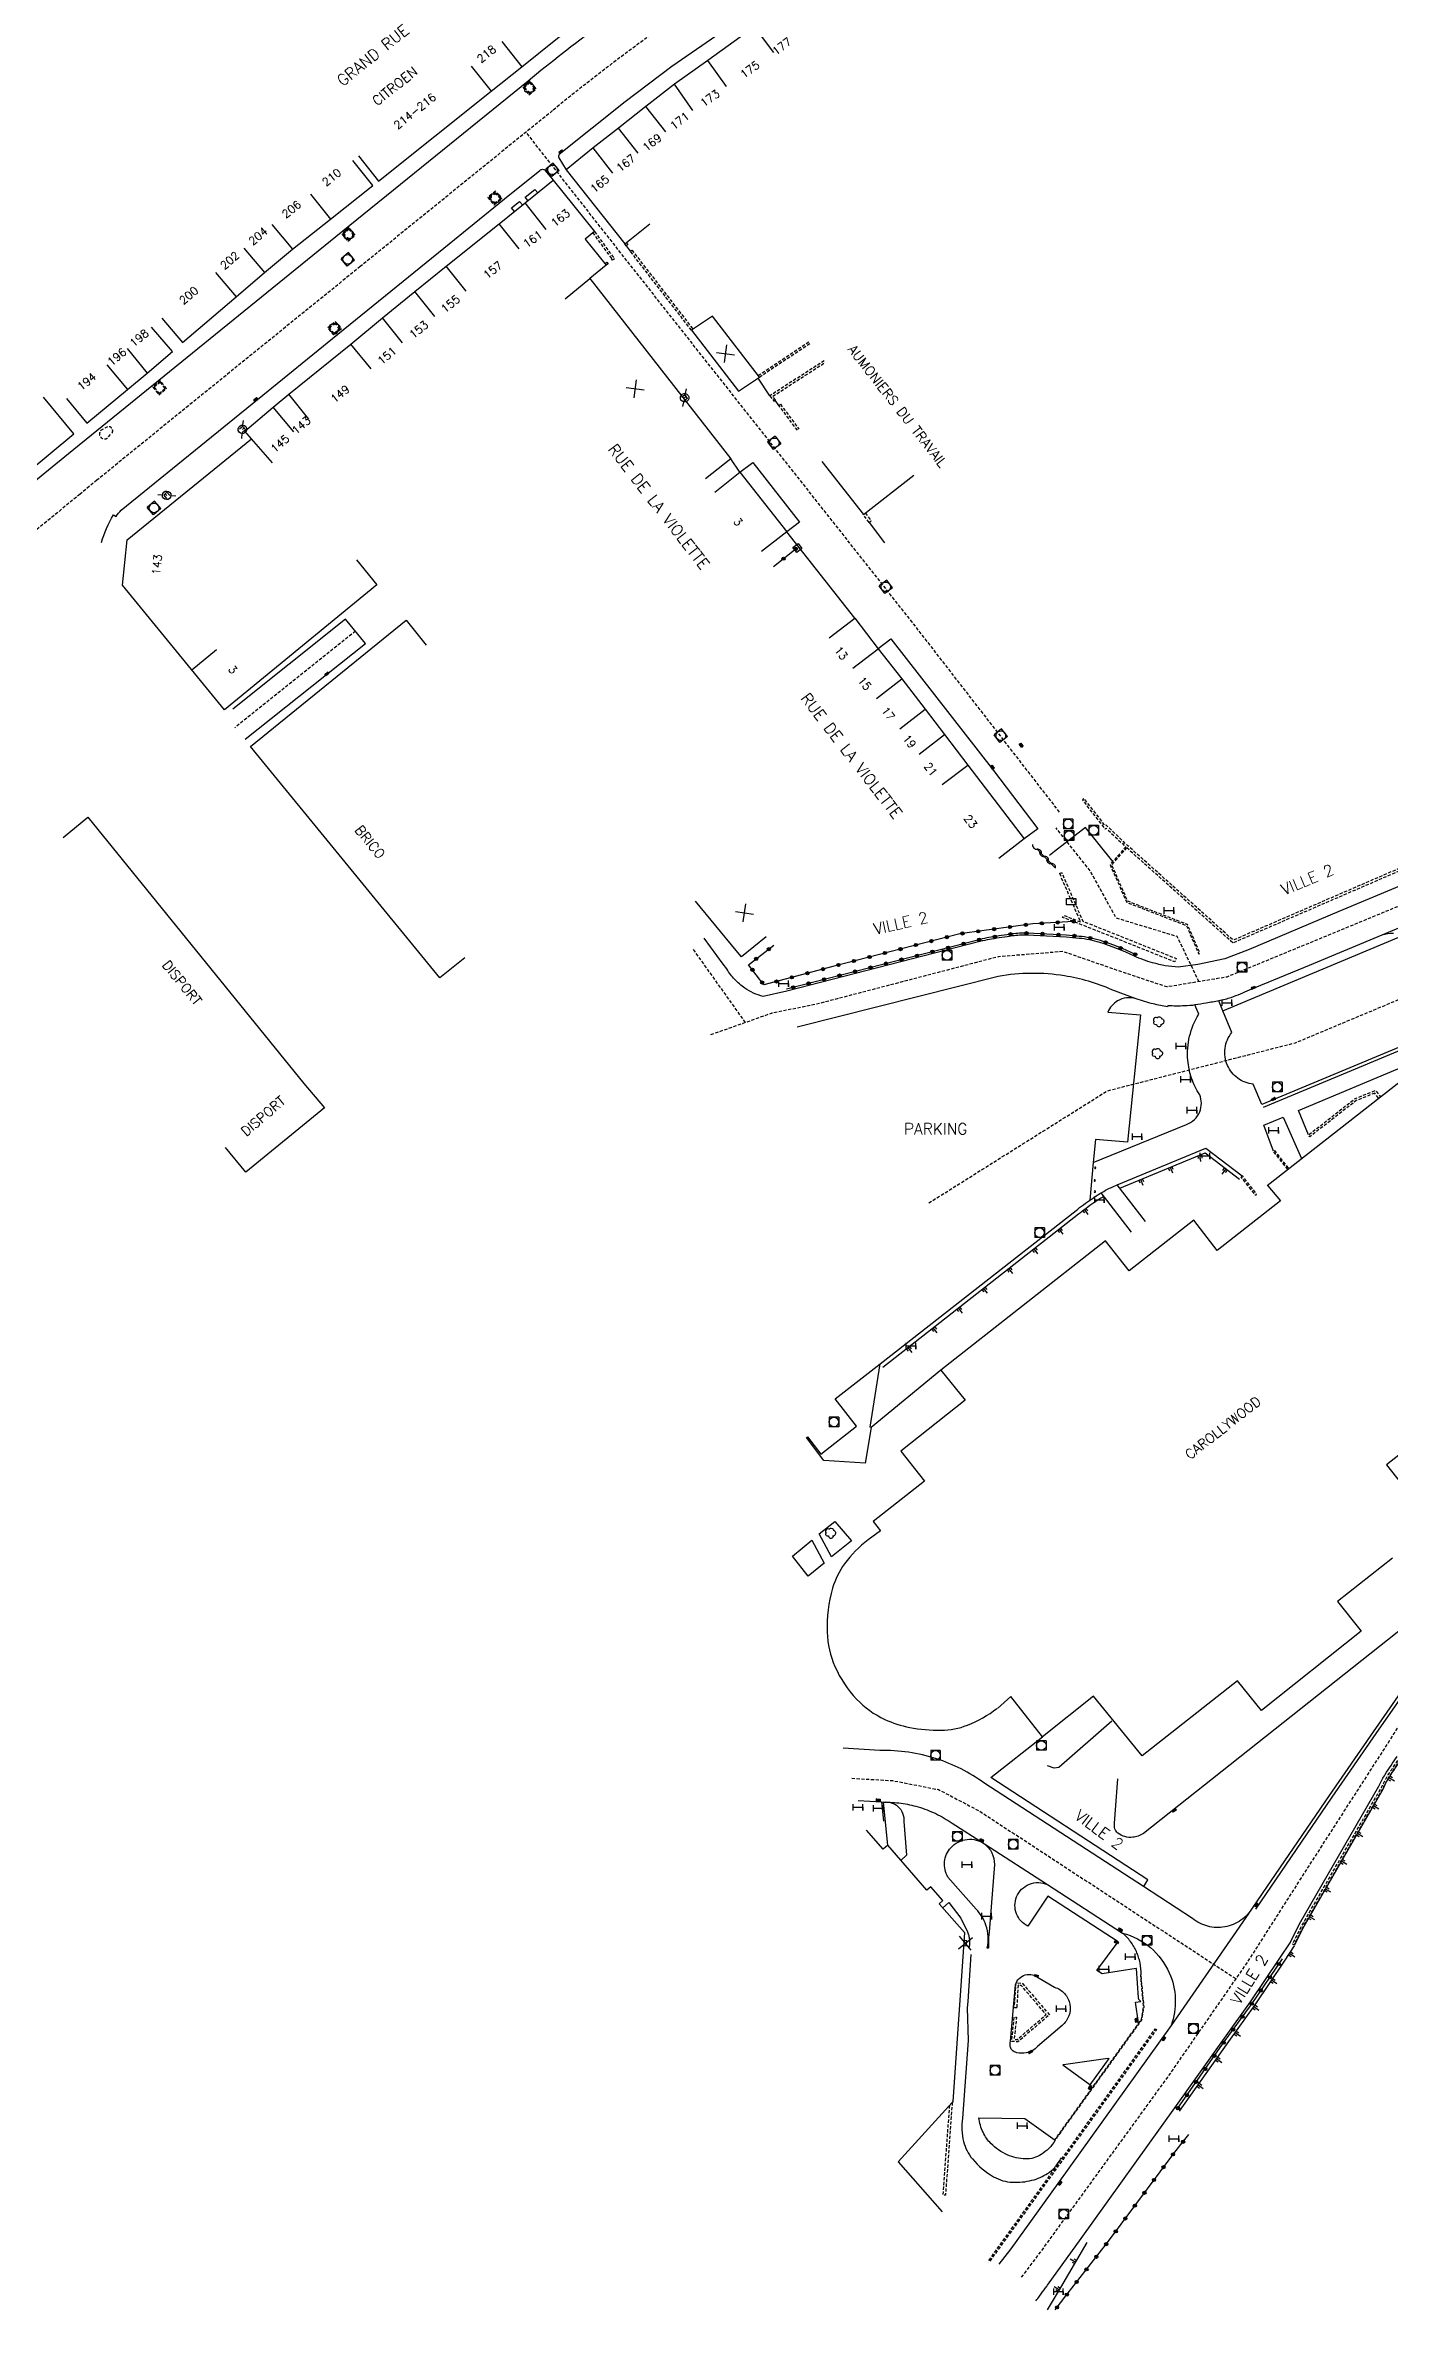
# Model space of a CAD drawing. Header units: millimetres. Extents: x 155999 to 157001, y 123000 to 124001.
# Drawn here: x 156285.6 to 156495.7, y 123000 to 123353.7 of the extents above; entities that cross this region are included whole.
import ezdxf
from ezdxf.enums import TextEntityAlignment as Align

# ---------------------------------------------------------------- set-up
doc = ezdxf.new("R2010")
doc.units = ezdxf.units.MM
doc.linetypes.add('DASHED', pattern=[0.75, 0.5, -0.25])
doc.layers.get('0').update_dxf_attribs({"linetype": 'CONTINUOUS'})
for name, color, linetype in [('W0001', 6, 'DASHED'), ('W0008', 7, 'CONTINUOUS'), ('W0017', 7, 'CONTINUOUS'), ('W0100', 7, 'CONTINUOUS'), ('W0112', 1, 'DASHED'), ('W0211', 2, 'CONTINUOUS'), ('W0300', 7, 'CONTINUOUS'), ('W0310', 3, 'CONTINUOUS'), ('W0322', 7, 'CONTINUOUS'), ('W0334', 7, 'CONTINUOUS'), ('W0400', 7, 'CONTINUOUS'), ('W0420', 7, 'CONTINUOUS'), ('W0471', 7, 'CONTINUOUS'), ('W0984', 7, 'CONTINUOUS'), ('W0989', 7, 'CONTINUOUS'), ('W0991', 7, 'CONTINUOUS'), ('W1102', 7, 'CONTINUOUS'), ('W1471', 7, 'CONTINUOUS'), ('W1474', 7, 'CONTINUOUS')]:
    doc.layers.add(name, color=color, linetype=linetype)
doc.styles.get("Standard").update_dxf_attribs({"font": 'romans.shx', "width": 0.85})

# ---------------------------------------------------------------- blocks, each defined once
blk = doc.blocks.new('t211o')
at = {"color": 0, "linetype": 'Continuous'}
for p, q in [((-0.29, 0.5), (-0.29, 0)), ((0, 1), (0, 0)), ((0.29, 0.5), (0.29, 0))]:
    blk.add_line(p, q, dxfattribs=at)
blk = doc.blocks.new('T300')
for p, q in [((-0.8, 0.51), (-0.86, 0.34)), ((-0.86, 0.34), (-0.86, 0.17)), ((-0.86, 0.17), (-0.74, 0.06)), ((-0.69, 0.63), (-0.8, 0.51)), ((-0.8, -0.06), (-0.74, 0.06)), ((-0.74, 0.06), (-0.69, 0.11)), ((-0.57, 0.69), (-0.69, 0.63)), ((-0.46, 0.69), (-0.57, 0.69)), ((-0.29, 0.63), (-0.46, 0.69)), ((-0.29, 0.63), (-0.17, 0.74)), ((-0.23, 0.57), (-0.29, 0.63)), ((-0.17, 0.74), (-0.06, 0.8)), ((-0.06, 0.8), (0.06, 0.8)), ((0.06, 0.8), (0.23, 0.74)), ((0.23, 0.74), (0.34, 0.63)), ((0.34, 0.63), (0.4, 0.51)), ((0.46, 0.46), (0.34, 0.46)), ((0.4, 0.51), (0.4, 0.46)), ((0.57, 0.4), (0.46, 0.46)), ((0.57, 0.4), (0.69, 0.29)), ((0.69, 0.29), (0.74, 0.17)), ((0.74, 0.06), (0.69, -0.17)), ((0.74, 0.17), (0.74, 0.06)), ((-0.8, -0.17), (-0.8, -0.06)), ((-0.8, -0.23), (-0.8, -0.17)), ((-0.74, -0.34), (-0.8, -0.23)), ((-0.69, -0.4), (-0.74, -0.34)), ((-0.51, -0.46), (-0.69, -0.4)), ((-0.4, -0.46), (-0.51, -0.46)), ((-0.4, -0.46), (-0.34, -0.46)), ((-0.34, -0.46), (-0.34, -0.4)), ((-0.34, -0.51), (-0.34, -0.46)), ((-0.29, -0.63), (-0.34, -0.51)), ((-0.17, -0.74), (-0.29, -0.63)), ((-0.06, -0.8), (-0.17, -0.74)), ((0.06, -0.8), (-0.06, -0.8)), ((0.17, -0.74), (0.06, -0.8)), ((0.23, -0.69), (0.17, -0.74)), ((0.29, -0.46), (0.23, -0.46)), ((0.29, -0.63), (0.23, -0.69)), ((0.46, -0.4), (0.29, -0.46)), ((0.34, -0.51), (0.29, -0.63)), ((0.34, -0.51), (0.34, -0.46)), ((0.57, -0.34), (0.46, -0.4)), ((0.63, -0.29), (0.57, -0.34)), ((0.69, -0.17), (0.63, -0.29))]:
    blk.add_line(p, q)
blk = doc.blocks.new('T420')
for p, q in [((0.75, 0.75), (-0.75, 0.75)), ((-0.75, 0.75), (-0.75, -0.75)), ((0.75, 0.75), (0.75, -0.75)), ((0.75, -0.75), (-0.75, -0.75))]:
    blk.add_line(p, q)
blk.add_ellipse((0, 0), major_axis=(-0.53, 0.53), ratio=1, start_param=3.926991, end_param=10.210176)
blk = doc.blocks.new('t322o')
at = {"color": 0, "linetype": 'Continuous'}
for radius in [0.25, 0.15]:
    blk.add_circle((0, 0), radius, dxfattribs=at)
blk = doc.blocks.new('t991o')
at = {"color": 0, "linetype": 'Continuous'}
for p, q in [((-1, 1), (1, -1)), ((-1, -1), (1, 1))]:
    blk.add_line(p, q, dxfattribs=at)
blk = doc.blocks.new('t310o')
at = {"color": 0, "linetype": 'Continuous'}
for centre, start, end in [((-0.5, 0.38), 216.8699, 323.1304), ((0.5, -0.37), 36.8699, 143.1303)]:
    blk.add_arc(centre, 0.625, start, end, dxfattribs=at)
blk = doc.blocks.new('T400')
for p, q in [((-0.15, 0.3), (0.15, 0.3)), ((-0.15, -0.25), (-0.15, 0.3)), ((-0.15, 0.15), (0.15, 0.15)), ((-0.15, 0), (0.15, 0)), ((0.15, 0.3), (0.15, -0.25)), ((-0.15, -0.15), (0.15, -0.15)), ((-0.15, -0.25), (-0.15, -0.3)), ((-0.15, -0.3), (0.15, -0.3)), ((0.15, -0.3), (0.15, -0.25))]:
    blk.add_line(p, q)
blk = doc.blocks.new('t112o')
at = {"color": 0, "linetype": 'Continuous'}
for p, q in [((-0.5, 0.5), (0.5, 0.5)), ((-0.5, -0.5), (-0.5, 0.5)), ((0.5, 0.5), (0.5, -0.5)), ((0.5, -0.5), (-0.5, -0.5))]:
    blk.add_line(p, q, dxfattribs=at)
blk = doc.blocks.new('T471')
for p, q in [((-0.333334, 0.333334), (-0.333334, -0.333334)), ((-0.333334, 0.333334), (0.333334, 0.333334)), ((-0.333334, 0), (0, 0)), ((0.500001, 0.500001), (1.000002, 1.000002)), ((-0.500001, -0.500001), (-1.000002, -1.000002)), ((-0.333334, -0.333334), (0.333334, -0.333334))]:
    blk.add_line(p, q)
blk.add_ellipse((0, 0), major_axis=(0.471405, 0.471405), ratio=1, start_param=5.4977871438, end_param=11.780972451)
blk = doc.blocks.new('T1471')
at = {"color": 0, "linetype": 'Continuous', "flags": 128}
blk.add_lwpolyline([(-0.75, -0.5), (-0.75, 0.5), (0.75, 0.5), (0.75, -0.5), (-0.75, -0.5)], dxfattribs=at)
blk = doc.blocks.new('T1474')
at = {"color": 0, "linetype": 'Continuous', "flags": 128}
for points in [[(-0.75, -0.5), (-0.75, 0.5)], [(-0.75, 0), (0.75, 0)], [(0.75, 0), (0.75, -0.5), (0.75, 0.5)]]:
    blk.add_lwpolyline(points, dxfattribs=at)

msp = doc.modelspace()

# ---------------------------------------------------------------- linework, layer by layer
at = {"layer": 'W0001'}
msp.add_lwpolyline([(156564.36, 123448.17), (156530.43, 123433.27), (156511.58, 123425.25), (156479.72, 123411.62, 0.030224), (156441.56, 123391.78), (156420.85, 123380.17), (156404.35, 123370.53, 0.022118), (156386.35, 123359.7, 0.019928), (156364.87, 123343.51), (156334.84, 123319.16), (156307.99, 123297.41), (156293.68, 123285.78), (156291.05, 123283.62)], format="xyb", dxfattribs=at)
at = {"layer": 'W0001', "flags": 128}
for points in [[(156444.1, 123233.94), (156421.07, 123263.62), (156375.35, 123321.53), (156360.73, 123340.15)], [(156334.09, 123262.18), (156315.21, 123247.11)], [(156605.22, 123263.28), (156581.13, 123254.64), (156527.31, 123231.89), (156494.58, 123218.2), (156470.23, 123208.17), (156460.87, 123206.62), (156453.87, 123208.96), (156444.66, 123212.15), (156434.54, 123211.34), (156406.06, 123203.91), (156399.13, 123202.52), (156389.48, 123199.1)], [(156423.67, 123172.89), (156423.67, 123172.89), (156451.57, 123190.41), (156480.98, 123197.92), (156511.11, 123210.53), (156528.98, 123183.82), (156608.24, 123253.16)], [(156438.17, 123005.07), (156441.37, 123009.32), (156461, 123036.31), (156473.57, 123054.41), (156481.89, 123067.46), (156497.61, 123091.9), (156507.4, 123104.95), (156513.77, 123114.24), (156517.85, 123121.25), (156522.38, 123128.88), (156560.91, 123181.23), (156588.93, 123217.26), (156606.01, 123238.27), (156610.93, 123242.94), (156613.02, 123240.93), (156613.36, 123236.82), (156609.65, 123225.24)], [(156465.89, 123207.45), (156462.5, 123214.49), (156452.95, 123217.37), (156448.98, 123224.62), (156443.57, 123231.46)], [(156395.03, 123201.07), (156386.84, 123212.56), (156386.84, 123212.56)], [(156411.63, 123083.01), (156418.02, 123082.65), (156425.2, 123081.25), (156431.53, 123077.93), (156471.68, 123051.69)]]:
    msp.add_lwpolyline(points, dxfattribs=at)
at = {"layer": 'W0001'}
msp.add_lwpolyline([(156291.05, 123283.62), (156266.88, 123263.74), (156250.31, 123250.32), (156233.81, 123236.89), (156225.1, 123229.83), (156212.22, 123219.09), (156200.62, 123209.03), (156191.5, 123200.78), (156170.99, 123181.51), (156159.97, 123171.16), (156153.58, 123165.11), (156144.41, 123156.42)], dxfattribs=at)
at = {"layer": 'W0008'}
for points in [[(156196.1, 123249.84), (156205.36, 123242.27), (156216.29, 123233.41, 0.266687), (156220.19, 123233.69), (156231.91, 123243.34), (156248.39, 123256.71), (156267.27, 123272.14), (156269.29, 123271.32), (156271.7, 123273.19), (156271.26, 123275.35), (156289.24, 123289.96), (156304.18, 123302.1), (156331.03, 123323.86), (156361.06, 123348.19, -0.019963), (156382.96, 123364.71, -0.020929), (156400.4, 123375.26, 0.27353), (156400.45, 123378.84), (156390.86, 123395.93), (156385.53, 123405.35)], [(156488.78, 123378.92), (156489.81, 123379.32), (156481.03, 123401.76, 0.432499), (156476.35, 123403.88), (156470.21, 123401, 0.013431), (156444.47, 123386.9), (156423.64, 123375.22), (156422.66, 123376.97), (156419.63, 123375.25), (156418.22, 123372.14), (156411.69, 123368.49), (156404.67, 123364.4), (156393.55, 123357.33), (156383.52, 123350.41), (156376.22, 123344.9), (156365.91, 123336.65, 0.312365), (156365.88, 123336.16), (156367.02, 123334.27)], [(156294.41, 123276.04, -0.065298), (156296.28, 123280.37), (156296.71, 123280.09, -0.080618), (156297.49, 123281.09), (156318.76, 123298.41), (156331.32, 123308.58), (156347.88, 123322.04), (156357.36, 123329.74), (156362.91, 123334.17, -0.458549), (156363.74, 123334.16), (156364.99, 123332.64)]]:
    msp.add_lwpolyline(points, format="xyb", dxfattribs=at)
at = {"layer": 'W0008', "flags": 128}
for points in [[(156376.39, 123322.41), (156377.03, 123321.56)], [(156398.84, 123298.97), (156396.98, 123301.74)], [(156400.24, 123297.48), (156399.64, 123298.27)], [(156394.16, 123287.02), (156392.73, 123289.1)], [(156412.09, 123264.21), (156401.47, 123277.71)], [(156414.34, 123279.17), (156416.77, 123276.01)], [(156452.4, 123226.21), (156448.17, 123231.54), (156443.33, 123227.79), (156442.54, 123227.18)], [(156516.97, 123224.15), (156494.46, 123214.72)], [(156452.25, 123091.93), (156443.98, 123084.7), (156443.28, 123084.58), (156442.21, 123084.96)], [(156473.65, 123061.96), (156461.54, 123044.4), (156443.82, 123019.73), (156436.46, 123009.51), (156434.62, 123007.11)]]:
    msp.add_lwpolyline(points, dxfattribs=at)
at = {"layer": 'W0008'}
for points in [[(156394.16, 123287.02), (156396.18, 123288.53), (156403.49, 123279.22), (156401.47, 123277.71)], [(156316.86, 123245.31), (156335.64, 123260.29), (156332.54, 123264.07), (156314.93, 123250.02)], [(156415.77, 123259.47), (156417.74, 123261.03), (156433.79, 123240.42), (156440.71, 123231.34), (156438.59, 123229.74)]]:
    msp.add_lwpolyline(points, dxfattribs=at)
at = {"layer": 'W0008', "flags": 128}
for points in [[(156505.44, 123225.8), (156487.73, 123218.4), (156473.74, 123212.48), (156469.91, 123211.02), (156465.72, 123210.15), (156462.65, 123209.7, -0.025268), (156460.62, 123209.95, -0.025268), (156458.63, 123210.41, -0.018606), (156457.19, 123210.87, -0.018606), (156455.8, 123211.44, 0.032163), (156450.39, 123213.57, 0.056447), (156447.14, 123214.22, 0.012769), (156439.03, 123214.72, 0.044247), (156436.69, 123214.59, 0.005745), (156433.48, 123214.09, 0.013202), (156432.09, 123213.82, 0.0068), (156432, 123213.81, 0.001473), (156431.62, 123213.71), (156401.48, 123205.99), (156397.78, 123205.13, -0.041309), (156396.29, 123205.68, -0.041309), (156394.91, 123206.46, -0.053662), (156393.35, 123207.8, -0.053662), (156392.11, 123209.44), (156391.54, 123210.21), (156388.57, 123214.23)], [(156496.29, 123214.98, 0.054749), (156494.46, 123214.72), (156483.11, 123209.98), (156473.72, 123206.11, -0.023756), (156470.87, 123204.95, -0.037902), (156469.01, 123204.46, -0.004053), (156467.01, 123204.09, -0.004604), (156465.24, 123203.81, -0.030566), (156463.66, 123203.66, -0.018465), (156461.02, 123203.68), (156460.98, 123203.52, -0.010691), (156459.85, 123203.73, -0.010691), (156458.73, 123203.98, -0.013024), (156457.39, 123204.35, -0.013024), (156456.07, 123204.79), (156452.25, 123206.2, 0.03137), (156448.63, 123207.51, 0.03137), (156444.88, 123208.36, 0.042525), (156439.69, 123208.75, 0.042525), (156434.5, 123208.26), (156403.12, 123200.32)], [(156508.56, 123201.96), (156475.72, 123188.26), (156474.35, 123191.43, -0.131693), (156471.94, 123192.36, -0.131693), (156470.33, 123194.38, -0.137404), (156469.95, 123197.05, -0.137404), (156471.02, 123199.52), (156469.63, 123202.9), (156497.13, 123214.42)], [(156512.68, 123203.17), (156510.98, 123205.37, 0.094572), (156510.08, 123206.19, 0.094572), (156508.95, 123206.62, 0.087567), (156507.82, 123206.62, 0.087567), (156506.76, 123206.23), (156508.76, 123201.49), (156475.92, 123187.79)], [(156456.07, 123204.79, 0.102692), (156454.58, 123204.92, 0.102692), (156453.17, 123204.44, 0.081325), (156452.26, 123203.68, 0.081325), (156451.64, 123202.67), (156456.72, 123202.28), (156454.69, 123182.36), (156449.7, 123182.81), (156449.37, 123179.19), (156448.82, 123173.3)], [(156407.29, 123132.65), (156404.56, 123136.23), (156404.7, 123136.35), (156406.79, 123133.65), (156412.35, 123138.03), (156409.05, 123142.29), (156416.09, 123147.75), (156446.67, 123171.72), (156446.94, 123171.92, -0.015439), (156449.38, 123173.7, -0.024466), (156451, 123174.7, -0.011571), (156452.2, 123175.32, -0.01599), (156453.1, 123175.73), (156466.95, 123181.44), (156472.62, 123177.11)], [(156508.39, 123133.05), (156510.8, 123131.84), (156511.21, 123119.18), (156510.39, 123116.52), (156457.19, 123074.4, -0.064546), (156456.4, 123073.99, -0.064546), (156455.54, 123073.79, -0.091081), (156454.31, 123073.9, -0.091081), (156453.19, 123074.44, -0.056476), (156452.94, 123074.75, -0.056476), (156452.76, 123075.11, -0.061829), (156452.67, 123075.54, -0.061829), (156452.68, 123075.98), (156453.21, 123082.95)], [(156519.09, 123126.66, -0.009229), (156518.96, 123126.16, -0.055096), (156518.59, 123125.23, -0.009329), (156517.62, 123123.49, -0.020136), (156517.11, 123122.69, -0.028546), (156516.92, 123122.45, 0.018414), (156516.7, 123122.18), (156514.04, 123118.66), (156511.86, 123115.69), (156508.76, 123111.49), (156499.92, 123099.16), (156493.52, 123090), (156486.66, 123080.04), (156474.7, 123062.57)], [(156499.5, 123099.46), (156493.09, 123090.29), (156486.23, 123080.34), (156474.28, 123062.86, -0.110773), (156472.44, 123060.84, -0.110773), (156469.91, 123059.79, -0.107417), (156467.26, 123059.9, -0.107417), (156464.89, 123061.1), (156457.23, 123066.09), (156432.28, 123082.29, 0.039113), (156428.72, 123084.47, 0.039113), (156424.86, 123086.06, 0.041999), (156420.49, 123087.08, 0.041999), (156416.02, 123087.35), (156410.29, 123087.71)], [(156440.41, 123001.4, 0.016714), (156440.97, 123002.14, -0.002666), (156441.91, 123003.43, -0.012137), (156442.09, 123003.66, 0.014585), (156442.24, 123003.85), (156447.5, 123011.13), (156462.12, 123031.54), (156469.86, 123042.4), (156473.92, 123048.11), (156478.49, 123054.94), (156480.11, 123057.32), (156481.61, 123060.29), (156494.01, 123081.79), (156494.1, 123082, -0.030222), (156494.97, 123083.6, -0.01622), (156496.85, 123086.42, -0.000558)], [(156412.62, 123079.54), (156416.3, 123079.31), (156416.6, 123079.29, -0.037412), (156419.33, 123079.12, -0.037412), (156421.99, 123078.55, -0.040724), (156424.76, 123077.49, -0.040724), (156427.32, 123075.99), (156432.35, 123072.76), (156442.21, 123066.4), (156453.95, 123058.83, -0.112268), (156458.3, 123056.56, -0.112268), (156461.24, 123052.63, -0.095786), (156462.18, 123048.54, -0.095786), (156461.54, 123044.4)], [(156416.6, 123079.29, -0.108592), (156417.8, 123079.19, -0.108592), (156418.85, 123078.6, -0.116585), (156419.58, 123077.54, -0.116585), (156419.76, 123076.26), (156420.19, 123070.98), (156419.36, 123070.22)], [(156425.82, 123062.7), (156426.8, 123063.59), (156428.69, 123061.17), (156429.73, 123059.01, -0.032213), (156429.91, 123058.44, -0.032213), (156430.01, 123057.86, -0.033395), (156430.03, 123057.25, -0.033395), (156429.98, 123056.64)], [(156456.44, 123044.79), (156455.94, 123048.03), (156456.79, 123048.15), (156456.49, 123048.47), (156456.42, 123048.72), (156456.12, 123053.28), (156456.09, 123053.28), (156450.78, 123052.46), (156449.9, 123053), (156453.26, 123057.45), (156442.27, 123064.61), (156439.16, 123059.91, -0.190244), (156437.37, 123061.85, -0.190244), (156437.38, 123064.48, -0.205196), (156439.38, 123066.47, -0.205196), (156442.21, 123066.4)], [(156456.84, 123052.33, 0.055553), (156456.67, 123054.18, 0.055553), (156456.1, 123055.94, 0.054374), (156455.19, 123057.5, 0.054374), (156453.95, 123058.83)], [(156430.26, 123055.5), (156429.75, 123048.16), (156429.68, 123047.16), (156429.81, 123042.06), (156428.92, 123029.91, 0.095313), (156429.11, 123026.27, 0.114446), (156430.48, 123023.55, 0.087321), (156433.78, 123020.77, 0.122231), (156436.76, 123019.91, 0.072092), (156439.79, 123020.22, 0.082427), (156442.23, 123021.29, 0.067296), (156443.34, 123022.24, 0.054021), (156444.38, 123023.72), (156444.51, 123023.65)]]:
    msp.add_lwpolyline(points, format="xyb", dxfattribs=at)
for points in [[(156432.81, 123056.49, 0.068485), (156432.95, 123058.3, 0.068485), (156432.6, 123060.07, 0.056029), (156431.97, 123061.41, 0.056029), (156431.05, 123062.58), (156426.66, 123067.57, -0.158227), (156426.13, 123069.99, -0.164537), (156427.1, 123072.17, -0.179754), (156429.68, 123073.47, -0.187872), (156432.35, 123072.76, -0.121224), (156433.51, 123071.37, -0.119403), (156433.91, 123069.57), (156433.11, 123058.99), (156433.01, 123058.15), (156433, 123056.47)], [(156440.89, 123051.78), (156443.31, 123050.38, -0.138547), (156444.89, 123049.38, -0.138547), (156445.71, 123047.71, -0.135244), (156445.55, 123045.89, -0.135244), (156444.48, 123044.41), (156440.65, 123041.1, -0.083732), (156439.84, 123040.45, -0.086835), (156438.9, 123040.12, -0.093775), (156437.41, 123040.15, -0.162084), (156436.65, 123040.59, -0.143392), (156436.39, 123041.14, -0.108234), (156436.44, 123041.94), (156437.2, 123050.76, -0.125434), (156437.77, 123051.72, -0.125434), (156438.74, 123052.29, -0.128272), (156439.88, 123052.32, -0.128272)], [(156431.48, 123029.99), (156438.67, 123029.86), (156443.41, 123026.47, -0.118091), (156441.23, 123024.23, -0.146597), (156438.78, 123023.55, -0.099748), (156435.93, 123024.19, -0.093665), (156433.38, 123025.95, -0.084996), (156432.15, 123027.71, -0.076386)]]:
    msp.add_lwpolyline(points, format="xyb", close=True, dxfattribs=at)
msp.add_lwpolyline([(156451.82, 123039.25), (156448.83, 123035.14), (156444.6, 123038.18), (156444.7, 123038.3), (156451.65, 123039.31)], close=True, dxfattribs=at)
at = {"layer": 'W0017'}
for p, q in [((156469.63, 123202.9), (156469.01, 123204.46)), ((156455.36, 123168.33), (156450.61, 123174.48)), ((156457.52, 123170), (156453.09, 123175.73)), ((156416.3, 123079.31), (156416.59, 123076.32)), ((156417.29, 123072.57), (156416.6, 123079.29))]:
    msp.add_line(p, q, dxfattribs=at)
at = {"layer": 'W0017', "flags": 128}
msp.add_lwpolyline([(156449.37, 123179.19), (156463.91, 123185.15, 0.107296), (156465.17, 123185.91, 0.107296), (156466, 123187.13, 0.097409), (156466.26, 123188.45, 0.097409), (156465.99, 123189.77, -0.061582), (156464.73, 123192.37, -0.061582), (156464.14, 123195.2, -0.079538), (156464.42, 123198.92, -0.079538), (156465.85, 123202.36), (156465.24, 123203.81)], format="xyb", dxfattribs=at)
for points in [[(156483, 123183.51), (156481.44, 123187.32), (156498.57, 123194.52), (156499.43, 123193.53)], [(156477.53, 123180.96), (156476.01, 123185.02), (156479.02, 123186.29), (156481.89, 123179.81)], [(156425.54, 123146.75), (156414.64, 123137.81), (156413.71, 123132.22), (156407.29, 123132.65)], [(156414.68, 123137.8), (156414.49, 123137.85), (156416.05, 123147.75)], [(156457.24, 123066.1), (156457.89, 123067.14), (156433.37, 123083.14), (156441.42, 123089.48)]]:
    msp.add_lwpolyline(points, dxfattribs=at)
for points in [[(156407.31, 123116.6), (156404.83, 123114.59), (156402.35, 123117.73), (156405.41, 123120.22)], [(156408.96, 123123.15), (156411.61, 123120.11), (156408.46, 123117.59), (156406.53, 123121.19)]]:
    msp.add_lwpolyline(points, close=True, dxfattribs=at)
at = {"layer": 'W0100'}
for points in [[(156334.55, 123336.43), (156337.67, 123332.52), (156355.28, 123346.55), (156360.08, 123350.38), (156365.67, 123354.81), (156368.75, 123357.14), (156372.78, 123360.26), (156378.44, 123364.39), (156382.09, 123366.83), (156388.66, 123370.51), (156393.16, 123373.02), (156398.15, 123375.78), (156398.75, 123377.89), (156394.1, 123386.11), (156392.12, 123389.57), (156389.01, 123395.03), (156387.24, 123398.31), (156385.53, 123401.33), (156383.79, 123404.36)], [(156409.24, 123359.13), (156406.74, 123363.47), (156401.52, 123360.46), (156398.97, 123358.53), (156396.42, 123356.6), (156389.12, 123351.34), (156383.91, 123347.64), (156379.48, 123344.15), (156375.19, 123340.79), (156371.23, 123337.7), (156367.02, 123334.27), (156376.15, 123322.72), (156380.07, 123325.81)], [(156334.27, 123273.32), (156337.44, 123269.46), (156313.63, 123249.89), (156297.68, 123269.37), (156298.41, 123276.47), (156317.82, 123292.27), (156316.79, 123293.46), (156321.22, 123297.19), (156323.65, 123299.23), (156333.37, 123307.05), (156338.29, 123311.13), (156343.34, 123315.25), (156348.25, 123319.23), (156356.53, 123325.83), (156360.58, 123329.11), (156364.99, 123332.64), (156371.44, 123324.62), (156369.98, 123323.44), (156373.25, 123319.37), (156370.71, 123317.3), (156392.73, 123289.1), (156388.78, 123286.02)], [(156303.84, 123311.11), (156307.07, 123307.3), (156315.47, 123314.41), (156319.89, 123318.23), (156324.25, 123321.9), (156330.16, 123326.54), (156336.78, 123331.83), (156333.65, 123335.73)], [(156288.92, 123298.57), (156292.1, 123294.71), (156298.44, 123299.94), (156301.56, 123302.49), (156305.5, 123305.91), (156302.22, 123309.69)], [(156268.59, 123284.88), (156271.47, 123280.73), (156275.3, 123284.33), (156277.06, 123282.26), (156282.35, 123286.63), (156290.06, 123293.01), (156285.33, 123298.73)], [(156390.23, 123283.94), (156394.16, 123287.02), (156401.47, 123277.71), (156397.53, 123274.63)], [(156406.96, 123288.69), (156413.44, 123280.42), (156421.31, 123286.59)], [(156351.15, 123211.2), (156347.28, 123208.04), (156317.69, 123244.19), (156341.99, 123263.92), (156345.14, 123260.04)], [(156408.11, 123261.18), (156412.09, 123264.21), (156415.77, 123259.46), (156419.44, 123254.77), (156423.1, 123250), (156426.13, 123246.05), (156429.76, 123241.28), (156438.59, 123229.74), (156434.61, 123226.71)], [(156288.4, 123229.99), (156292.27, 123233.16), (156326, 123191.53)]]:
    msp.add_lwpolyline(points, dxfattribs=at)
msp.add_lwpolyline([(156386.58, 123309.21), (156393.92, 123299.69), (156397.19, 123301.89), (156389.85, 123311.4)], close=True, dxfattribs=at)
at = {"layer": 'W0100', "flags": 128}
for points in [[(156398.27, 123214.48), (156394.41, 123211.31), (156393.58, 123212.32), (156387.23, 123220.05)], [(156326, 123191.53), (156329.23, 123187.72), (156316.96, 123177.68), (156313.79, 123181.55)], [(156476.55, 123175.6), (156494.24, 123189.45), (156499.43, 123193.53)], [(156502.17, 123137.44), (156495.16, 123131.98), (156502.62, 123122.56)], [(156496.11, 123117.4), (156487.54, 123110.61), (156491.23, 123105.97), (156475.67, 123093.61), (156471.91, 123098.24), (156457.01, 123086.5), (156449.42, 123095.84), (156441.42, 123089.5), (156436.48, 123095.8), (156434.41, 123093.94)], [(156429.27, 123058.92), (156425.27, 123063.38), (156425.87, 123063.91), (156423.99, 123066.06), (156423.38, 123065.52), (156417.29, 123072.57), (156416.54, 123071.92), (156413.94, 123074.92)], [(156429.26, 123058.94), (156427.42, 123032.51), (156427.3, 123032.37), (156418.86, 123023.11), (156425.75, 123015.3), (156425.75, 123015.3)]]:
    msp.add_lwpolyline(points, dxfattribs=at)
msp.add_lwpolyline([(156476.63, 123175.57), (156478.6, 123173.23), (156468.74, 123165.47), (156465.08, 123170.19), (156455, 123162.26), (156451.3, 123166.99), (156425.54, 123146.75), (156429.34, 123142.08), (156419.29, 123134.13), (156422.98, 123129.41), (156414.98, 123123.12), (156416.12, 123121.65), (156414.2, 123120.26, 0.071645), (156410.5, 123116.51, 0.08925), (156408.64, 123112.71, 0.076936), (156407.78, 123105.83, 0.097319), (156409, 123100.47, 0.084963), (156412.39, 123095.38, 0.096143), (156416.79, 123092.22, 0.060001), (156420.68, 123090.96, 0.049972), (156425.57, 123090.52, 0.091414), (156429.71, 123091.31, 0.072403), (156434.32, 123093.94)], format="xyb", dxfattribs=at)
msp.add_lwpolyline([(156429.51, 123056.83), (156429.59, 123057.63), (156429.24, 123057.66), (156429.16, 123056.87)], close=True, dxfattribs=at)
at = {"layer": 'W0112'}
for points in [[(156362.33, 123346.93), (156361.4, 123348.11), (156360.26, 123347.18), (156361.18, 123346)], [(156362.12, 123346.96), (156361.38, 123347.9), (156360.47, 123347.15), (156361.21, 123346.21)], [(156356.96, 123329.73), (156355.99, 123330.91), (156354.77, 123329.97), (156355.75, 123328.79)], [(156356.75, 123329.75), (156355.96, 123330.7), (156354.99, 123329.95), (156355.77, 123329)], [(156334.06, 123324.06), (156333.12, 123325.22), (156331.97, 123324.26), (156332.91, 123323.11)], [(156333.85, 123324.08), (156333.1, 123325.01), (156332.18, 123324.24), (156332.93, 123323.32)], [(156330.93, 123310.57), (156331.9, 123309.45), (156330.72, 123308.5), (156329.76, 123309.62)], [(156330.91, 123310.36), (156331.68, 123309.47), (156330.74, 123308.71), (156329.97, 123309.6)], [(156302.43, 123300.34), (156303.34, 123299.14), (156304.54, 123300.1), (156303.63, 123301.3)], [(156302.64, 123300.31), (156303.37, 123299.35), (156304.33, 123300.12), (156303.6, 123301.08)]]:
    msp.add_lwpolyline(points, close=True, dxfattribs=at)
for points in [[(156371.44, 123324.62), (156374.55, 123320.34), (156374.25, 123320.14), (156374.08, 123320.38), (156374.13, 123320.42), (156371.2, 123324.43)], [(156376.38, 123322.9), (156376.62, 123322.59), (156376.39, 123322.41), (156376.15, 123322.72)], [(156373.06, 123319.61), (156373.38, 123319.84), (156373.56, 123319.6), (156373.25, 123319.37)], [(156386.58, 123309.21), (156377.03, 123321.56), (156377.27, 123321.74), (156386.83, 123309.37)], [(156397.01, 123302.12), (156404.99, 123307.46)], [(156397.19, 123301.89), (156405.16, 123307.21)], [(156407.33, 123304.44), (156398.84, 123298.97), (156399.47, 123298.14), (156399.71, 123298.32), (156399.28, 123298.89), (156407.49, 123304.19)], [(156403.13, 123293.58), (156400.24, 123297.48), (156400.48, 123297.66), (156403.38, 123293.76)], [(156413.75, 123280.67), (156414.67, 123279.4), (156414.34, 123279.17), (156413.44, 123280.42)]]:
    msp.add_lwpolyline(points, dxfattribs=at)
at = {"layer": 'W0112', "flags": 128}
for points in [[(156296.08, 123293.2, 0.648555), (156295.35, 123294.13), (156294.37, 123293.61, 1.002139), (156295.38, 123292.41)], [(156449.56, 123178.34, 0.977486), (156449.75, 123178.39, 1.023033)], [(156449.49, 123176.37, 0.977486), (156449.68, 123176.42, 1.023033)], [(156449.51, 123174.63, 0.977486), (156449.71, 123174.68, 1.023033)]]:
    msp.add_lwpolyline(points, format="xyb", close=True, dxfattribs=at)
for points in [[(156470.75, 123213.91), (156471.15, 123213.51), (156498.48, 123225.32), (156509.98, 123230.4), (156517.21, 123233.37), (156572.33, 123256.22), (156572.2, 123256.55), (156517.07, 123233.7), (156509.85, 123230.73), (156498.34, 123225.65), (156471.23, 123213.93), (156469.24, 123215.72), (156454.78, 123228.67), (156451.38, 123231.91), (156451.26, 123231.79), (156447.94, 123236.06), (156447.66, 123235.84), (156451.22, 123231.27), (156451.38, 123231.42), (156454.45, 123228.5), (156452.4, 123226.21), (156451.99, 123225.75), (156454.59, 123219.84), (156463.93, 123216.21), (156465.84, 123211.79), (156466.04, 123211.88), (156464.09, 123216.38), (156454.75, 123220.01), (156452.25, 123225.71), (156452.56, 123226.06), (156454.61, 123228.36)], [(156471.17, 123213.52), (156469.01, 123215.45), (156454.54, 123228.41)], [(156479.76, 123178.11), (156477.53, 123180.96), (156477.66, 123181.07), (156479.9, 123178.22)], [(156459.06, 123043.87), (156459.22, 123043.76), (156433.05, 123007.37)], [(156433.06, 123007.71), (156459.06, 123043.87)], [(156427.33, 123032.41), (156426.49, 123020.87), (156426.27, 123017.88), (156425.91, 123017.91), (156426.13, 123020.9), (156426.94, 123031.98)]]:
    msp.add_lwpolyline(points, dxfattribs=at)
for points in [[(156444.11, 123224.37), (156444.43, 123224.51), (156447.73, 123216.9), (156461.37, 123211.46), (156462.3, 123211.09), (156462.13, 123210.53), (156451.88, 123214.63), (156446.44, 123216.77), (156444.58, 123217.5), (156444.71, 123217.83), (156446.57, 123217.1), (156447.39, 123216.78)], [(156493.35, 123190.04), (156490.46, 123188.88), (156483.21, 123183.23), (156483, 123183.51), (156490.28, 123189.2), (156493.47, 123190.47), (156494.24, 123189.45), (156493.96, 123189.24)], [(156472.45, 123176.97), (156472.62, 123177.11), (156474.89, 123174.2), (156474.72, 123174.07)], [(156437.4, 123047.16), (156437.04, 123047.18), (156437.3, 123051.08), (156438.29, 123050.98), (156442.51, 123046.07), (156437.6, 123041.83), (156436.62, 123041.92), (156437.01, 123045.73), (156437.36, 123045.69), (156437.01, 123042.24), (156437.48, 123042.2), (156442.01, 123046.11), (156438.12, 123050.64), (156437.63, 123050.69)], [(156456.84, 123052.33), (156456.72, 123052.32), (156457.18, 123047.31), (156456.85, 123045.34), (156443.32, 123026.54), (156443.41, 123026.47), (156456.97, 123045.29), (156457.3, 123047.3)]]:
    msp.add_lwpolyline(points, close=True, dxfattribs=at)
msp.add_lwpolyline([(156516.75, 123112.99), (156516.97, 123112.86), (156500.62, 123090.43, -0.013769), (156500.45, 123090.22, 0.011879), (156500.3, 123090.02, 0.003559), (156499.91, 123089.49, 0.000558), (156497.42, 123086.02, 0.01622), (156495.56, 123083.23, 0.030222), (156494.73, 123081.71), (156494.62, 123081.47), (156482.22, 123059.96), (156480.73, 123057), (156480.51, 123057.12), (156482, 123060.08), (156494.4, 123081.59), (156494.51, 123081.81, -0.030222), (156495.35, 123083.37, -0.01622), (156497.21, 123086.16, -0.000558), (156499.71, 123089.64, -0.003559), (156500.1, 123090.17, -0.011879), (156500.25, 123090.37, 0.013769), (156500.41, 123090.58), (156516.77, 123113.01)], format="xyb", dxfattribs=at)
at = {"layer": 'W0211', "flags": 128}
for points in [[(156453.52, 123175.19), (156466.85, 123180.69), (156472.22, 123176.58)], [(156462.83, 123031.03), (156470.57, 123041.89), (156474.64, 123047.62), (156479.22, 123054.45), (156480.83, 123056.82)], [(156442.21, 123000), (156443.93, 123002.83), (156448.4, 123010.48)]]:
    msp.add_lwpolyline(points, dxfattribs=at)
for points in [[(156416.49, 123147.23), (156447.08, 123171.2), (156447.35, 123171.4, -0.015439), (156449.75, 123173.16, -0.01985), (156451.02, 123173.95, -0.01985)], [(156480.8, 123056.96), (156482.3, 123059.92), (156494.7, 123081.43), (156494.81, 123081.67, -0.030222), (156495.63, 123083.19, -0.01622), (156497.49, 123085.97, -0.000558), (156499.98, 123089.44, -0.003559), (156500.37, 123089.97, -0.011879), (156500.51, 123090.16, 0.013769), (156500.68, 123090.38), (156517.62, 123112.65)]]:
    msp.add_lwpolyline(points, format="xyb", dxfattribs=at)
at = {"layer": 'W0310', "flags": 128}
msp.add_lwpolyline([(156440.58, 123228.14), (156443.38, 123225.28)], dxfattribs=at)
at = {"layer": 'W0322'}
msp.add_lwpolyline([(156402.92, 123275.06), (156399.38, 123272.27)], dxfattribs=at)
at = {"layer": 'W0322', "flags": 128}
for points in [[(156446.31, 123216.86), (156439.92, 123216.48), (156428.51, 123214.93), (156408.69, 123209.83), (156397.91, 123206.96), (156395.5, 123210.1), (156399.47, 123213.14)], [(156462.59, 123031.47), (156469.56, 123041.46), (156474.18, 123047.85), (156478.92, 123054.82)], [(156443.4, 123000), (156445.07, 123002.15), (156451.6, 123010.52), (156461.94, 123024.42), (156463.06, 123025.81), (156464.31, 123027.36)]]:
    msp.add_lwpolyline(points, dxfattribs=at)
msp.add_lwpolyline([(156455.93, 123211.72, 0.032163), (156450.49, 123213.87, 0.056447), (156447.17, 123214.53, 0.012769), (156439.05, 123215.03, 0.044247), (156436.65, 123214.9, 0.005745), (156433.42, 123214.4, 0.013202), (156432.02, 123214.13, 0.0068), (156431.93, 123214.11, 0.001473), (156431.54, 123214.01), (156401.41, 123206.29)], format="xyb", dxfattribs=at)
at = {"layer": 'W0334'}
for points in [[(156358.94, 123327.78), (156358.49, 123328.33), (156359.74, 123329.31), (156360.17, 123328.78)], [(156361.02, 123329.46), (156360.58, 123330.01), (156362.13, 123331.22), (156362.56, 123330.69)]]:
    msp.add_lwpolyline(points, dxfattribs=at)
at = {"layer": 'W1102'}
for p, q in [((156356.97, 123354.29), (156360.08, 123350.38)), ((156399.44, 123352.61), (156396.42, 123356.6)), ((156352.16, 123350.46), (156355.28, 123346.55)), ((156392.05, 123347.28), (156389.12, 123351.34)), ((156386.81, 123343.56), (156383.91, 123347.64)), ((156382.57, 123340.22), (156379.48, 123344.15)), ((156378.27, 123336.85), (156375.19, 123340.79)), ((156374.31, 123333.76), (156371.23, 123337.7)), ((156327.08, 123330.47), (156330.16, 123326.54)), ((156363.89, 123324.96), (156360.58, 123329.11)), ((156321.03, 123325.73), (156324.25, 123321.9)), ((156359.68, 123321.95), (156356.53, 123325.83)), ((156316.62, 123322.01), (156319.89, 123318.23)), ((156312.24, 123318.23), (156315.47, 123314.41)), ((156351.37, 123315.32), (156348.25, 123319.23)), ((156346.48, 123311.36), (156343.34, 123315.25)), ((156366.84, 123314.14), (156370.71, 123317.3)), ((156341.44, 123307.26), (156338.29, 123311.13)), ((156298.39, 123306.36), (156301.56, 123302.49)), ((156336.56, 123303.2), (156333.37, 123307.05)), ((156295.26, 123303.8), (156298.44, 123299.94)), ((156324.44, 123293.36), (156321.22, 123297.19)), ((156326.78, 123295.33), (156323.65, 123299.23)), ((156321.1, 123288.49), (156317.82, 123292.27)), ((156411.82, 123256.4), (156415.77, 123259.46)), ((156415.49, 123251.69), (156419.44, 123254.77)), ((156419.13, 123246.96), (156423.1, 123250)), ((156422.16, 123243.01), (156426.13, 123246.05)), ((156425.78, 123238.25), (156429.76, 123241.28))]:
    msp.add_line(p, q, dxfattribs=at)
at = {"layer": 'W1102', "flags": 128}
msp.add_lwpolyline([(156308.5, 123256.16), (156312.36, 123259.32)], dxfattribs=at)

# ---------------------------------------------------------------- block references
at = {"layer": 'W0112', "rotation": 308.1043870491471}
msp.add_blockref('t112o', (156403.15, 123275.2), dxfattribs=at)
at = {"layer": 'W0211'}
for p, rotation in [((156466.03, 123180.35), 186.933382649976), ((156461.41, 123178.44), 202.4268478605438), ((156470.12, 123178.19), 142.6100290759159), ((156456.79, 123176.54), 202.4268478605436), ((156447.98, 123171.89), 216.9335383693079), ((156444.04, 123168.82), 218.0864159601144), ((156436.17, 123162.65), 218.0864159601144), ((156440.11, 123165.73), 218.0864159601144), ((156432.24, 123159.56), 218.086415960114), ((156428.3, 123156.48), 218.0864159601144), ((156424.36, 123153.4), 218.0864159601144), ((156420.43, 123150.31), 218.0864159601144), ((156495.56, 123083.08), 238.6587078834622), ((156493.13, 123078.71), 240.0410750661945), ((156490.63, 123074.38), 240.0410750661945), ((156488.13, 123070.05), 240.0410750661634), ((156485.64, 123065.71), 240.0410750661945), ((156483.14, 123061.38), 240.0410750661634), ((156480.02, 123055.62), 235.8375433181075), ((156477.23, 123051.47), 236.1784017520425), ((156474.43, 123047.32), 234.6084551997145), ((156471.54, 123043.24), 234.6084551993666), ((156468.64, 123039.17), 234.5007856739724), ((156465.73, 123035.1), 234.5007856743198), ((156446.63, 123007.45), 59.70032467528365), ((156444.1, 123003.13), 59.70032467546118)]:
    msp.add_blockref('t211o', p, dxfattribs=dict(at, rotation=rotation))
at = {"layer": 'W0300'}
for p, rotation in [((156361.24, 123347.01), 308.08877288094), ((156355.87, 123329.85), 217.8624969974086), ((156333.01, 123324.14), 309.246944115142), ((156330.77, 123309.59), 130.720201998923)]:
    msp.add_blockref('T300', p, dxfattribs=dict(at, rotation=rotation))
for p in [(156459.64, 123201.18), (156459.42, 123196.21), (156408.37, 123121.28)]:
    msp.add_blockref('T300', p, dxfattribs=at)
at = {"layer": 'W0310', "rotation": 314.3972861156926}
for p in [(156440.58, 123228.14), (156441.68, 123227.02), (156442.78, 123225.9)]:
    msp.add_blockref('t310o', p, dxfattribs=at)
at = {"layer": 'W0322'}
for p, rotation in [((156400.96, 123273.52), 218.222009740418), ((156402.92, 123275.06), 218.222009740418), ((156433.88, 123215.66), 187.7091547025965), ((156436.35, 123215.99), 187.7091547025965), ((156438.83, 123216.33), 187.7091547025965), ((156441.32, 123216.56), 183.4605285864749), ((156443.81, 123216.71), 183.4605285864749), ((156446.31, 123216.86), 183.4605285864749), ((156398.67, 123212.53), 37.44874620347516), ((156416.81, 123211.92), 194.4371180997333), ((156419.23, 123212.54), 194.4371180997333), ((156421.65, 123213.17), 194.4371180997333), ((156424.07, 123213.79), 194.4371180997333), ((156424.26, 123212.14), 194.3659177099473), ((156426.49, 123214.41), 194.4371180997333), ((156426.68, 123212.76), 194.3659177099473), ((156428.92, 123214.99), 187.7091547025965), ((156429.1, 123213.38), 194.3659177099473), ((156431.4, 123215.32), 187.7091547025965), ((156431.52, 123214), 194.3659177099473), ((156433.97, 123214.49), 189.2201440158167), ((156436.44, 123214.87), 188.21035886768), ((156438.93, 123215.03), 178.4602592229978), ((156441.43, 123214.93), 177.1348053440809), ((156443.93, 123214.78), 176.2359802909168), ((156446.42, 123214.6), 175.3371552377527), ((156448.9, 123214.28), 168.4063399945495), ((156451.3, 123213.6), 161.0688647494509), ((156453.64, 123212.72), 157.922432339039), ((156396.11, 123209.31), 127.448746202425), ((156396.69, 123211.01), 37.44874620347516), ((156404.71, 123208.77), 194.9163030624144), ((156407.13, 123209.41), 194.9163030624144), ((156409.54, 123210.05), 194.4371180997333), ((156409.72, 123208.42), 194.3659177099473), ((156411.96, 123210.67), 194.4371180997333), ((156412.15, 123209.04), 194.3659177099473), ((156414.39, 123211.3), 194.4371180997333), ((156414.57, 123209.66), 194.3659177099473), ((156416.99, 123210.28), 194.3659177099473), ((156419.41, 123210.9), 194.3659177099473), ((156421.83, 123211.52), 194.3659177099473), ((156455.93, 123211.72), 154.7759999286272), ((156397.63, 123207.32), 127.448746202425), ((156399.88, 123207.48), 194.9163030624144), ((156402.29, 123208.13), 194.9163030624144), ((156402.46, 123206.56), 194.3659177099473), ((156404.88, 123207.18), 194.3659177099473), ((156407.3, 123207.8), 194.3659177099473), ((156478.36, 123054), 55.77823091205606), ((156475.55, 123049.86), 55.77823091205606), ((156476.95, 123051.93), 55.77823091205606), ((156472.67, 123045.77), 54.151989677216), ((156474.14, 123047.8), 54.151989677216), ((156471.21, 123043.75), 54.151989677216), ((156468.31, 123039.67), 55.08586617761885), ((156469.75, 123041.72), 54.151989677216), ((156465.45, 123035.57), 55.08586617761885), ((156466.88, 123037.62), 55.08586617761885), ((156462.59, 123031.47), 55.08586617761885), ((156464.02, 123033.52), 55.08586617761885), ((156461.83, 123024.28), 53.3727279178088), ((156463.4, 123026.23), 51.07669616189587), ((156460.34, 123022.27), 53.3727279178088), ((156457.36, 123018.26), 53.3727279178088), ((156458.85, 123020.27), 53.3727279178088), ((156454.38, 123014.25), 53.3727279178088), ((156455.87, 123016.25), 53.3727279178088), ((156451.39, 123010.24), 52.02031195102351), ((156452.88, 123012.24), 53.3727279178088), ((156449.85, 123008.27), 52.02031195102351), ((156446.77, 123004.33), 52.02031195102351), ((156448.31, 123006.3), 52.02031195102351), ((156443.7, 123000.38), 52.19838493235584), ((156445.23, 123002.36), 52.02031195102351)]:
    msp.add_blockref('t322o', p, dxfattribs=dict(at, rotation=rotation))
at = {"layer": 'W0400'}
for p, rotation in [((156366.17, 123337.09), 308.664484033393), ((156318.5, 123298.4), 308.965559025183), ((156329.6, 123255.52), 129.2205094062454), ((156438.11, 123244.39), 37.90584138675599), ((156433.59, 123240.95), 37.90584138675599), ((156474.37, 123206.51), 289.9441220957523), ((156477.53, 123189.11), 118.1265051319207), ((156415.76, 123079.62), 267.8049246182603), ((156462.02, 123078), 127.71865397628), ((156431.94, 123073.32), 64.75352344611828), ((156474.82, 123063.25), 137.7013081797167), ((156452.97, 123057.4), 243.774665097861), ((156453.62, 123059.34), 54.735566799895), ((156440.5, 123052.13), 72.40131271091202), ((156456.1, 123045.2), 192.0663287321441), ((156460.36, 123042.35), 324.3291326641051), ((156439.56, 123040.27), 299.4220689558414), ((156448.86, 123034.75), 326.4784217420292), ((156444.16, 123019.79), 327.0620196689429)]:
    msp.add_blockref('T400', p, dxfattribs=dict(at, rotation=rotation))
at = {"layer": 'W0420'}
for p, rotation in [((156364.88, 123334.27), 309.217219440762), ((156332.88, 123320.28), 309.246944115142), ((156399.52, 123291.63), 36.7339416597917), ((156302.62, 123281.45), 310.987489538535), ((156416.94, 123269.12), 305.867741322049), ((156434.92, 123245.87), 307.9058413867559)]:
    msp.add_blockref('T420', p, dxfattribs=dict(at, rotation=rotation))
for p in [(156445.44, 123232.07), (156445.59, 123230.26), (156449.43, 123231.09), (156426.52, 123211.57), (156472.61, 123209.7), (156478.11, 123190.98), (156440.97, 123168.24), (156408.84, 123138.68), (156441.24, 123088.13), (156424.71, 123086.59), (156428.12, 123073.92), (156436.85, 123072.69), (156457.74, 123057.67), (156465.01, 123043.91), (156434.02, 123037.39), (156444.76, 123014.92)]:
    msp.add_blockref('T420', p, dxfattribs=at)
at = {"layer": 'W0471'}
for p, rotation in [((156385.5, 123298.66), 212.851992061365), ((156316.42, 123293.73), 218.965559025183), ((156304.59, 123283.42), 310.987489538535)]:
    msp.add_blockref('T471', p, dxfattribs=dict(at, rotation=rotation))
at = {"layer": 'W0991'}
for p, rotation in [((156391.88, 123305.55), 307.6576708094731), ((156377.81, 123300.08), 37.97349110760128), ((156394.86, 123218.2), 37.04478165417467), ((156429.38, 123057.25), 84.36159809911324)]:
    msp.add_blockref('t991o', p, dxfattribs=dict(at, rotation=rotation))
at = {"layer": 'W1471'}
msp.add_blockref('T1471', (156445.91, 123219.96), dxfattribs=at)
at = {"layer": 'W1474'}
for p in [(156444.08, 123215.94), (156461.21, 123218.57), (156400.98, 123207.15), (156470.26, 123204.17), (156463.07, 123197.4), (156463.79, 123192.18), (156464.81, 123187.38), (156477.57, 123184.21), (156456.22, 123183.26), (156466.81, 123180.23), (156450.34, 123173.38), (156420.89, 123150.55), (156412.62, 123078.48), (156415.8, 123078.32), (156429.64, 123069.52), (156432.71, 123061.48), (156451.04, 123053.21), (156455.15, 123055.14), (156444.35, 123047.02), (156438.3, 123028.73), (156461.99, 123026.71), (156443.93, 123002.83)]:
    msp.add_blockref('T1474', p, dxfattribs=at)

# ---------------------------------------------------------------- texts
at = {"layer": 'W0984'}
for s, rotation, p in [('CITROEN', 38.547, (156340.24, 123347.35)), ('AUMONIERS DU TRAVAIL', 308.0614, (156418.78, 123297.38)), ('BRICO', 309.3014, (156336.36, 123229.27)), ('DISPORT', 309.2857, (156306.99, 123207.27)), ('DISPORT', 40.5546, (156319.66, 123186.46)), ('CAROLLYWOOD', 38.232, (156469.62, 123137.76))]:
    msp.add_text(s, height=1.5, rotation=rotation, dxfattribs=at).set_placement(p, align=Align.MIDDLE)
at = {"layer": 'W0989'}
for s, rotation, p in [('GRAND RUE', 39.0211, (156336.81, 123352.17)), ('RUE DE LA VIOLETTE', 307.8171, (156381.49, 123281.66)), ('RUE DE LA VIOLETTE', 307.8171, (156411.6, 123242.75)), ('VILLE 2', 22.8837, (156482.82, 123223.4)), ('VILLE 2', 12.7932, (156419.31, 123216.6)), ('VILLE 2', 323.2781, (156450.31, 123074.96)), ('VILLE 2', 57.9589, (156473.75, 123051.6))]:
    msp.add_text(s, height=1.75, rotation=rotation, dxfattribs=at).set_placement(p, align=Align.MIDDLE)
msp.add_text('PARKING', height=1.75, dxfattribs=at).set_placement((156424.75, 123184.46), align=Align.MIDDLE)
at = {"layer": 'W0991'}
for s, rotation, p in [('218', 38.5622, (156354.56, 123352.37)), ('177', 37.1473, (156400.69, 123353.56)), ('175', 35.7728, (156395.71, 123349.93)), ('173', 35.3797, (156389.47, 123345.45)), ('214-216', 38.547, (156343.36, 123343.44)), ('171', 38.1997, (156384.73, 123341.92)), ('169', 38.0318, (156380.42, 123338.54)), ('167', 38.0628, (156376.31, 123335.32)), ('210', 38.6508, (156330.36, 123333.1)), ('165', 39.1344, (156372.24, 123332.07)), ('206', 38.1072, (156324.08, 123328.12)), ('163', 38.8183, (156366.1, 123326.74)), ('204', 40.0624, (156318.87, 123323.91)), ('161', 35.6149, (156361.79, 123323.45)), ('202', 40.842, (156314.43, 123320.12)), ('157', 38.5921, (156355.53, 123318.63)), ('200', 40.269, (156308.03, 123314.66)), ('155', 38.9656, (156348.93, 123313.34)), ('198', 39.3094, (156300.28, 123308)), ('153', 39.1602, (156343.96, 123309.31)), ('196', 39.3094, (156296.8, 123305.06)), ('151', 39.7378, (156339, 123305.23)), ('194', 39.5117, (156292.09, 123301.19)), ('149', 38.807, (156331.67, 123299.27)), ('143', 40.0341, (156325.61, 123294.35)), ('145', 40.9875, (156322.28, 123291.49)), ('3', 308.1044, (156393.88, 123279.28)), ('143', 84.1002, (156303.07, 123272.6)), ('13', 307.8067, (156409.97, 123258.79)), ('3', 309.408, (156314.93, 123256.2)), ('15', 307.9558, (156413.65, 123254.05)), ('17', 307.5409, (156417.31, 123249.33)), ('19', 307.472, (156420.64, 123244.99)), ('21', 307.2911, (156423.97, 123240.63)), ('23', 307.428, (156430.2, 123232.47))]:
    msp.add_text(s, height=1.25, rotation=rotation, dxfattribs=at).set_placement(p, align=Align.MIDDLE)

doc.saveas('drawing.dxf')
